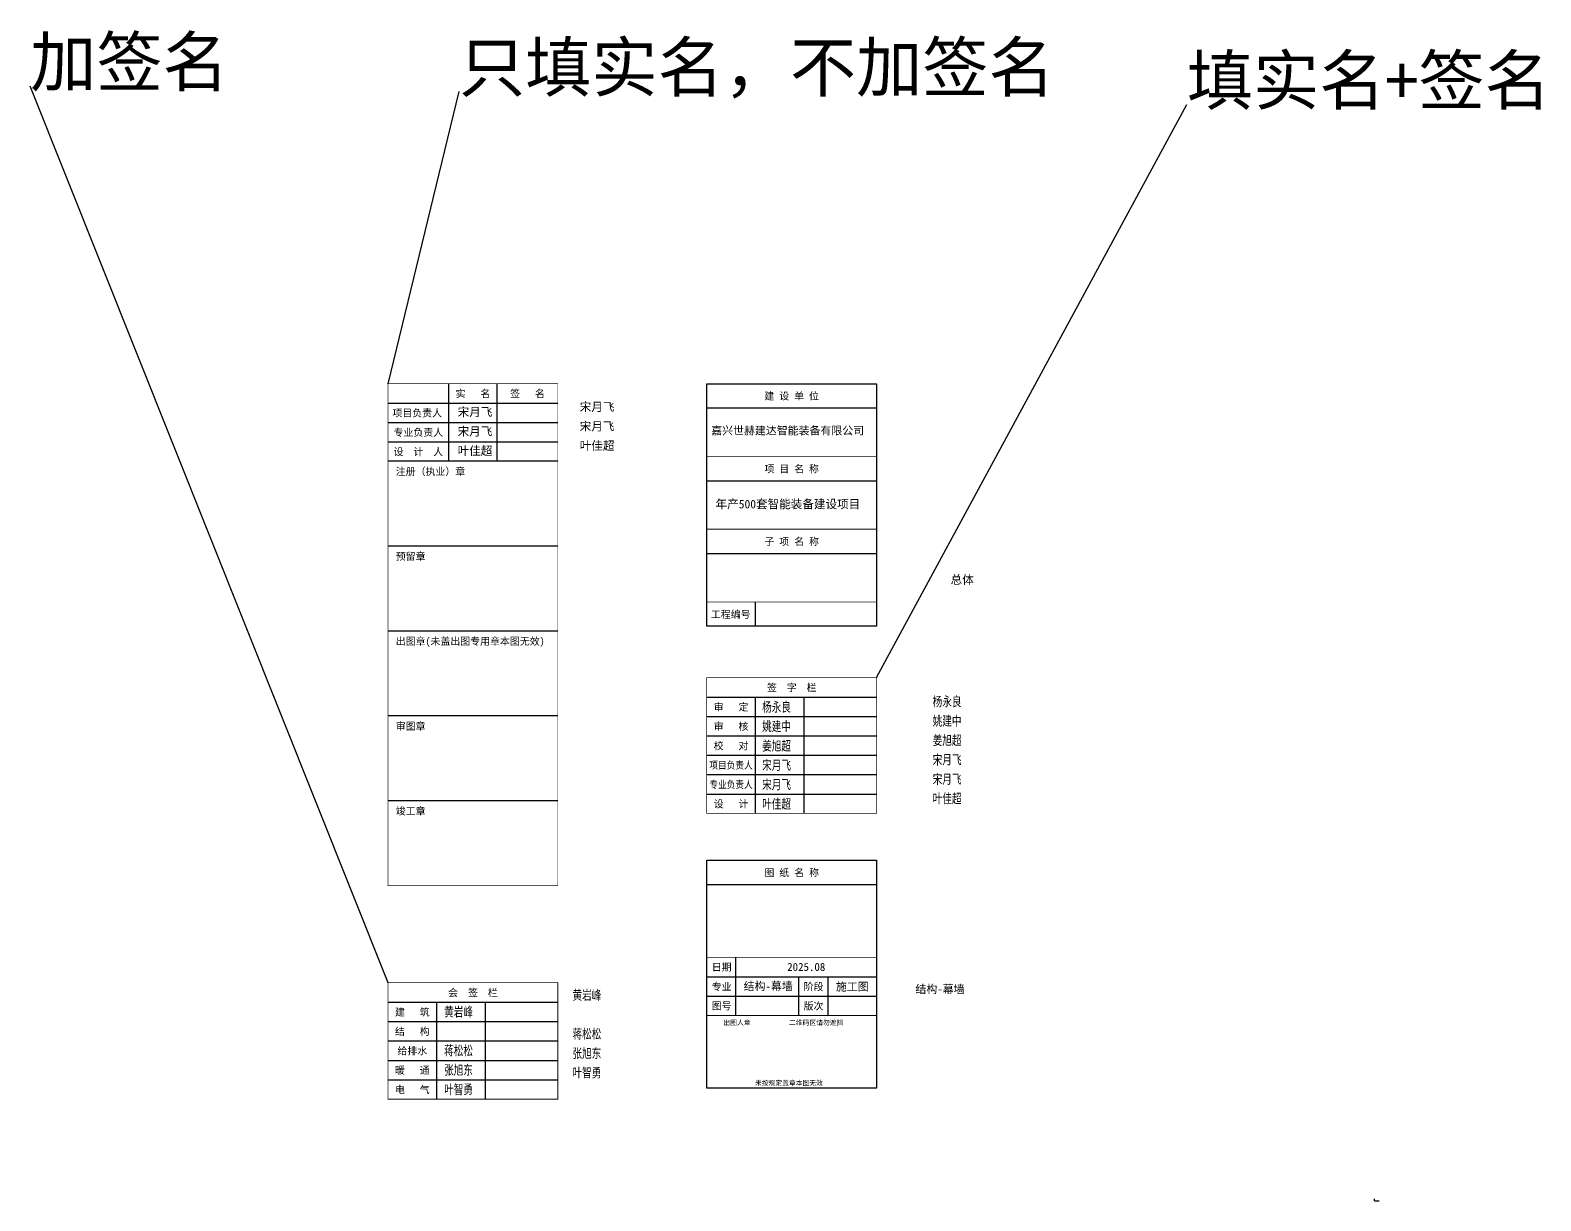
# Model space of a CAD drawing. Extents: x -160106 to 966792, y -663931 to 1550022.
# Drawn here: x -117685 to -55412, y -65274 to -17008 of the extents above; entities that cross this region are included whole.
import ezdxf
from ezdxf.enums import TextEntityAlignment as Align

# ---------------------------------------------------------------- set-up
doc = ezdxf.new("R2010")
doc.units = 0
for name, color, linetype in [('0-cxFrame', 155, 'Continuous'), ('20剖面图$0$PUB_HATCH', 8, 'Continuous'), ('IE-填充-JYZS', 7, 'Continuous'), ('qianming', 155, 'Continuous')]:
    doc.layers.add(name, color=color, linetype=linetype)
doc.styles.add('BZHZ', font='bzxw', dxfattribs={"width": 0.8, "bigfont": 'bzhz'})
doc.styles.add('cx_biaoti', font='')
doc.styles.add('cx_tuming', font='simhei.ttf')
doc.styles.add('图框宋体', font='', dxfattribs={"width": 0.75})
doc.styles.add('黑体', font='simhei.ttf', dxfattribs={"height": 12})
doc.styles.get('cx_biaoti').set_extended_font_data('SimSun')
doc.styles.get('图框宋体').set_extended_font_data('SimSun')
pattern_1 = [(0, (-62264.43, -65274.2), (0, 349.25), [254, -95.25]), (90, (-62264.43, -65274.2), (-349.25, 2e-14), [254, -95.25])]
pattern_2 = [(0, (-62272.43, -65274.2), (0, 349.25), [254, -95.25]), (90, (-62272.43, -65274.2), (-349.25, 2e-14), [254, -95.25])]

# ---------------------------------------------------------------- blocks, each defined once
blk = doc.blocks.new('zjcx_lan_xinxi(Dragon)')
for p, q in [((7000, -3200), (0, -3200)), ((7000, -6700), (0, -6700)), ((7000, -10200), (0, -10200)), ((7000, -13700), (0, -13700)), ((7000, -17200), (0, -17200))]:
    blk.add_line(p, q)
at = {"const_width": 25}
blk.add_lwpolyline([(0, -20700), (7000, -20700), (7000, 0), (0, 0)], close=True, dxfattribs=at)
for points in [[(2500, -3200), (2500, 0)], [(4500, -3200), (4500, 0)], [(0, -800), (7000, -800)], [(0, -1600), (7000, -1600)], [(0, -2400), (7000, -2400)]]:
    blk.add_lwpolyline(points)
for points in [[(7000, -3200), (7000, 0)], [(0, -3200), (7000, -3200)], [(0, -20700), (7000, -20700), (7000, -3200)], [(0, -20700), (7000, -20700)]]:
    blk.add_lwpolyline(points, dxfattribs=at)
at = {"style": '图框宋体'}
for s, p in [('实   名', (3500, -400)), ('签   名', (5750, -400)), ('项目负责人', (1204, -1200)), ('专业负责人', (1250, -2000)), ('设  计  人', (1250, -2800))]:
    blk.add_text(s, height=300, dxfattribs=at).set_placement(p, align=Align.MIDDLE)
for s, p in [('注册（执业）章', (318, -3771)), ('预留章', (318, -7271)), ('出图章(未盖出图专用章本图无效)', (318, -10771)), ('审图章', (318, -14271)), ('竣工章', (318, -17771))]:
    blk.add_text(s, height=300, dxfattribs=at).set_placement(p)
blk = doc.blocks.new('T-信息(Dragon)')
at = {"layer": '0-cxFrame'}
blk.add_blockref('zjcx_lan_xinxi(Dragon)', (0, 0), dxfattribs=at)
at = {"layer": 'qianming', "color": 3, "style": 'cx_biaoti'}
for s, p in [('宋月飞', (3585, -1168)), ('宋月飞', (3585, -1968)), ('叶佳超', (3585, -2768))]:
    blk.add_text(s, height=350, dxfattribs=at).set_placement(p, align=Align.MIDDLE_CENTER)
blk = doc.blocks.new('zjcx_lan_huiqian(Dragon)')
for p, q in [((-7000, -800), (0, -800)), ((-5000, -800), (-5000, -4800)), ((-3000, -800), (-3000, -4800)), ((-7000, -1600), (0, -1600)), ((-7000, -2400), (0, -2400)), ((-7000, -3200), (0, -3200)), ((-7000, -4000), (0, -4000))]:
    blk.add_line(p, q)
at = {"const_width": 30}
blk.add_lwpolyline([(-7000, 0), (0, 0)], dxfattribs=at)
blk.add_lwpolyline([(-7000, 0), (0, 0), (0, -4800), (-7000, -4800)], close=True, dxfattribs=at)
at = {"style": 'cx_biaoti'}
for s, p in [('会  签  栏', (-3500, -400)), ('建   筑', (-6000, -1200)), ('结   构', (-6000, -2000)), ('给排水', (-6000, -2800)), ('暖   通', (-6000, -3600)), ('电   气', (-6000, -4400))]:
    blk.add_text(s, height=300, dxfattribs=at).set_placement(p, align=Align.MIDDLE)
blk = doc.blocks.new('T-汇签(Dragon)')
at = {"layer": '0-cxFrame'}
blk.add_blockref('zjcx_lan_huiqian(Dragon)', (0, 0), dxfattribs=at)
at = {"layer": 'qianming', "style": 'BZHZ', "width": 0.8}
for s, p in [('黄岩峰', (-4094, -1189)), ('蒋松松', (-4094, -2789)), ('张旭东', (-4094, -3589)), ('叶智勇', (-4094, -4389))]:
    blk.add_text(s, height=450, dxfattribs=at).set_placement(p, align=Align.MIDDLE)
blk = doc.blocks.new('zjcx_lan_qianzi(Dragon)')
for p, q in [((-7000, 4800), (0, 4800)), ((-5000, 4800), (-5000, 0)), ((-3000, 4800), (-3000, 0)), ((-7000, 4000), (0, 4000)), ((-7000, 3200), (0, 3200)), ((-7000, 2400), (0, 2400)), ((-7000, 1600), (0, 1600)), ((-7000, 800), (0, 800))]:
    blk.add_line(p, q)
at = {"const_width": 30}
blk.add_lwpolyline([(-7000, 5600), (0, 5600)], dxfattribs=at)
blk.add_lwpolyline([(-7000, 5600), (0, 5600), (0, 0), (-7000, 0)], close=True, dxfattribs=at)
at = {"style": 'cx_biaoti'}
for s, p in [('签  字  栏', (-3500, 5200)), ('审   定', (-6000, 4400)), ('审   核', (-6000, 3600)), ('校   对', (-6000, 2800)), ('设   计', (-6000, 400))]:
    blk.add_text(s, height=300, dxfattribs=at).set_placement(p, align=Align.MIDDLE)
at = {"style": 'cx_biaoti', "width": 0.85}
for s, p in [('项目负责人', (-6000, 2000)), ('专业负责人', (-6000, 1200))]:
    blk.add_text(s, height=300, dxfattribs=at).set_placement(p, align=Align.MIDDLE)
blk = doc.blocks.new('T-签字(Dragon)')
at = {"layer": '0-cxFrame'}
blk.add_blockref('zjcx_lan_qianzi(Dragon)', (0, 0), dxfattribs=at)
at = {"layer": 'qianming', "style": 'BZHZ', "width": 0.8}
for s, p in [('杨永良', (-4124, 4400)), ('姚建中', (-4124, 3600)), ('姜旭超', (-4124, 2800)), ('宋月飞', (-4124, 2000)), ('宋月飞', (-4124, 1200)), ('叶佳超', (-4124, 400))]:
    blk.add_text(s, height=450, dxfattribs=at).set_placement(p, align=Align.MIDDLE)
blk = doc.blocks.new('zjcx_lan_tuming(Dragon)')
for p, q in [((-7000, 8400), (0, 8400)), ((-5800, 3000), (-5800, 5400)), ((-7000, 4600), (0, 4600)), ((-3200, 3000), (-3200, 4600)), ((-2000, 3000), (-2000, 4600)), ((-7000, 3800), (0, 3800))]:
    blk.add_line(p, q)
at = {"const_width": 30}
for points in [[(-7000, 9400), (0, 9400)], [(-7000, 5400), (0, 5400)], [(-7000, 3000), (0, 3000)], [(-7000, 0), (0, 0)]]:
    blk.add_lwpolyline(points, dxfattribs=at)
blk.add_lwpolyline([(-7000, 9400), (0, 9400), (0, 0), (-7000, 0)], close=True)
at = {"style": 'cx_biaoti'}
for s, p in [('图 纸 名 称', (-3500, 8900)), ('日期', (-6388, 5000)), ('专业', (-6388, 4200)), ('阶段', (-2600, 4200)), ('图号', (-6388, 3400)), ('版次', (-2600, 3400))]:
    blk.add_text(s, height=300, dxfattribs=at).set_placement(p, align=Align.MIDDLE)
for s, p in [('出图人章', (-6316, 2607)), ('二维码区请勿遮挡', (-3609, 2607)), ('未按规定盖章本图无效', (-5013, 120))]:
    blk.add_text(s, height=200, dxfattribs=at).set_placement(p)
blk = doc.blocks.new('T-图签(Dragon)')
blk.add_blockref('zjcx_lan_tuming(Dragon)', (0, 0))
at = {"color": 3, "style": 'cx_biaoti'}
for s, p in [('2025.08', (-2900, 5000)), ('结构-幕墙 ', (-4356, 4219)), ('施工图', (-1000, 4200))]:
    blk.add_text(s, height=330, dxfattribs=at).set_placement(p, align=Align.MIDDLE)
blk = doc.blocks.new('zjcx_lan_xiangmu(Dragon)')
for p, q in [((-7000, 9000), (0, 9000)), ((-7000, 6000), (0, 6000)), ((-7000, 3000), (0, 3000)), ((-5000, 1000), (-5000, 0))]:
    blk.add_line(p, q)
at = {"const_width": 30}
for points in [[(-7000, 10000), (0, 10000)], [(-7000, 7000), (0, 7000)], [(-7000, 7000), (0, 7000)], [(-7000, 4000), (0, 4000)], [(-7000, 4000), (0, 4000)], [(-7000, 1000), (0, 1000)], [(-7000, 0), (0, 0)]]:
    blk.add_lwpolyline(points, dxfattribs=at)
blk.add_lwpolyline([(-7000, 10000), (0, 10000), (0, 0), (-7000, 0)], close=True)
at = {"style": 'cx_biaoti'}
for s, p in [('建 设 单 位', (-3500, 9500)), ('项 目 名 称', (-3500, 6500)), ('子 项 名 称', (-3500, 3500)), ('工程编号', (-6013, 500))]:
    blk.add_text(s, height=300, dxfattribs=at).set_placement(p, align=Align.MIDDLE)
blk = doc.blocks.new('T-项目(Dragon)')
blk.add_blockref('zjcx_lan_xiangmu(Dragon)', (0, 0))
at = {"color": 3, "style": 'cx_tuming'}
for s, height, p in [('嘉兴世赫建达智能装备有限公司', 330, (-6816, 7901)), ('年产500套智能装备建设项目 ', 350, (-6638, 4859))]:
    blk.add_text(s, height=height, dxfattribs=at).set_placement(p)

msp = doc.modelspace()

# ---------------------------------------------------------------- hatches: boundary and pattern name
at = {"layer": '20剖面图$0$PUB_HATCH'}
h = msp.add_hatch(dxfattribs=at)
h.set_pattern_fill('钢筋混凝土', color=256, scale=30, style=0)
h.set_pattern_definition([(45, (1537413.53, -601244.964), (-53.0330086, 53.0330086), []), (50, (1537413.53, -601244.96), (215.178055, -18.82564), [22.5, -247.5]), (355, (1537413.53, -601244.96), (-41.6254, 225.65764), [18, -198]), (100.4514, (1537431.46, -601246.53), (173.552815, 206.831863), [19.122057, -210.342634]), (46.1842, (1537413.53, -601184.96), (320.172315, -49.655704), [33.75, -371.25]), (96.6356, (1537440.2, -601189.1), (280.39881, 292.23536), [28.683086, -315.5139]), (351.1842, (1537413.53, -601184.96), (280.398584, 292.23558), [27, -297]), (21, (1537443.53, -601199.96), (179.072116, -120.785667), [22.5, -247.5]), (326, (1537443.53, -601199.96), (72.9946, 217.545014), [18, -198]), (71.4514, (1537458.45, -601210.03), (252.066789, 96.75915), [19.122057, -210.342634]), (37.5, (1537413.53, -601244.964), (3.6479566, 99.868156), [0, -195.6, 0, -201, 0, -198.75]), (7.5, (1537413.53, -601244.96), (78.920861, 118.3235136), [0, -114.6, 0, -191.1, 0, -75.75]), (327.5, (1537346.63, -601244.96), (160.146731, -6.7664615), [0, -75, 0, -234, 0, -310.5]), (317.5, (1537316.63, -601244.96), (174.955851, 30.031495), [0, -97.5, 0, -155.4, 0, -220.5])])
h.paths.add_polyline_path([(-61517.96, -20577.5), (-61517.96, -20607.51), (-61511.73, -20607.51)])
h = msp.add_hatch(dxfattribs=at)
h.set_pattern_fill('钢筋混凝土', color=256, scale=30, style=0)
h.set_pattern_definition([(45, (1537413.53, -601244.964), (-53.0330086, 53.0330086), []), (50, (1537413.53, -601244.96), (215.178055, -18.82564), [22.5, -247.5]), (355, (1537413.53, -601244.96), (-41.6254, 225.65764), [18, -198]), (100.4514, (1537431.46, -601246.53), (173.552815, 206.831863), [19.122057, -210.342634]), (46.1842, (1537413.53, -601184.96), (320.172315, -49.655704), [33.75, -371.25]), (96.6356, (1537440.2, -601189.1), (280.39881, 292.23536), [28.683086, -315.5139]), (351.1842, (1537413.53, -601184.96), (280.398584, 292.23558), [27, -297]), (21, (1537443.53, -601199.96), (179.072116, -120.785667), [22.5, -247.5]), (326, (1537443.53, -601199.96), (72.9946, 217.545014), [18, -198]), (71.4514, (1537458.45, -601210.03), (252.066789, 96.75915), [19.122057, -210.342634]), (37.5, (1537413.53, -601244.964), (3.6479566, 99.868156), [0, -195.6, 0, -201, 0, -198.75]), (7.5, (1537413.53, -601244.96), (78.920861, 118.3235136), [0, -114.6, 0, -191.1, 0, -75.75]), (327.5, (1537346.63, -601244.96), (160.146731, -6.7664615), [0, -75, 0, -234, 0, -310.5]), (317.5, (1537316.63, -601244.96), (174.955851, 30.031495), [0, -97.5, 0, -155.4, 0, -220.5])])
h.paths.add_polyline_path([(-61517.96, -20577.5), (-61517.96, -20607.51), (-61511.73, -20607.51)])
at = {"layer": 'IE-填充-JYZS', "ltscale": 1000}
h = msp.add_hatch(dxfattribs=at)
h.set_pattern_fill('ANGLE', color=256, scale=100)
h.set_pattern_definition(pattern_2)
h.paths.add_polyline_path([(-62072.42, -65194.19), (-62272.43, -65194.19), (-62272.43, -65274.19), (-62072.42, -65274.19)])
h.paths.add_polyline_path([(-62268.43, -65270.19), (-62268.43, -65198.19), (-62076.42, -65198.19), (-62076.42, -65270.19)], flags=16)
h = msp.add_hatch(dxfattribs=at)
h.set_pattern_fill('ANGLE', color=256, scale=100)
h.set_pattern_definition(pattern_2)
h.paths.add_polyline_path([(-62268.43, -65198.19), (-62076.42, -65198.19), (-62076.42, -65270.19), (-62268.43, -65270.19)], flags=16)
h.paths.add_polyline_path([(-62272.43, -65194.19), (-62072.42, -65194.19), (-62072.42, -65274.19), (-62272.43, -65274.19)])
h = msp.add_hatch(dxfattribs=at)
h.set_pattern_fill('ANGLE', color=256, scale=100)
h.set_pattern_definition(pattern_2)
h.paths.add_polyline_path([(-62072.42, -65194.19), (-62272.43, -65194.19), (-62272.43, -65274.19), (-62072.42, -65274.19)])
h.paths.add_polyline_path([(-62268.43, -65270.19), (-62268.43, -65198.19), (-62076.42, -65198.19), (-62076.42, -65270.19)], flags=16)
h = msp.add_hatch(dxfattribs=at)
h.set_pattern_fill('ANGLE', color=256, scale=100)
h.set_pattern_definition(pattern_2)
h.paths.add_polyline_path([(-62268.43, -65198.19), (-62076.42, -65198.19), (-62076.42, -65270.19), (-62268.43, -65270.19)], flags=16)
h.paths.add_polyline_path([(-62272.43, -65194.19), (-62072.42, -65194.19), (-62072.42, -65274.19), (-62272.43, -65274.19)])
h = msp.add_hatch(dxfattribs=at)
h.set_pattern_fill('ANGLE', color=256, scale=100)
h.set_pattern_definition(pattern_2)
h.paths.add_polyline_path([(-62072.42, -65194.19), (-62272.43, -65194.19), (-62272.43, -65274.19), (-62072.42, -65274.19)])
h.paths.add_polyline_path([(-62268.43, -65270.19), (-62268.43, -65198.19), (-62076.42, -65198.19), (-62076.42, -65270.19)], flags=16)
h = msp.add_hatch(dxfattribs=at)
h.set_pattern_fill('ANGLE', color=256, scale=100)
h.set_pattern_definition(pattern_2)
h.paths.add_polyline_path([(-62072.42, -65194.19), (-62272.43, -65194.19), (-62272.43, -65274.19), (-62072.42, -65274.19)])
h.paths.add_polyline_path([(-62268.43, -65270.19), (-62268.43, -65198.19), (-62076.42, -65198.19), (-62076.42, -65270.19)], flags=16)
h = msp.add_hatch(dxfattribs=at)
h.set_pattern_fill('ANGLE', color=256, scale=100)
h.set_pattern_definition(pattern_1)
h.paths.add_polyline_path([(-62080.42, -65270.19), (-62264.43, -65270.19), (-62264.43, -65274.19), (-62080.42, -65274.19)])
h = msp.add_hatch(dxfattribs=at)
h.set_pattern_fill('ANGLE', color=256, scale=100)
h.set_pattern_definition(pattern_1)
h.paths.add_polyline_path([(-62080.42, -65270.19), (-62264.43, -65270.19), (-62264.43, -65274.19), (-62080.42, -65274.19)])

# ---------------------------------------------------------------- linework, layer by layer
for p, q in [((-102933.38, -56282.74), (-117684.73, -19313.32)), ((-102933.38, -31582.74), (-100004.84, -19532.34)), ((-82793.19, -43703.64), (-70000.54, -20074.01))]:
    msp.add_line(p, q)

# ---------------------------------------------------------------- block references
at = {"layer": '0-cxFrame'}
for name, p in [('T-信息(Dragon)', (-102933.38, -31582.74)), ('T-项目(Dragon)', (-82793.19, -41582.57)), ('T-签字(Dragon)', (-82793.19, -49303.64)), ('T-图签(Dragon)', (-82793.19, -60634.57)), ('T-汇签(Dragon)', (-95933.38, -56282.74))]:
    msp.add_blockref(name, p, dxfattribs=at)

# ---------------------------------------------------------------- texts
at = {"style": '黑体'}
for s, p in [('加签名', (-117684.73, -19313.32)), ('只填实名，不加签名', (-100004.84, -19532.34)), ('填实名+签名', (-70000.54, -20074.01))]:
    msp.add_text(s, height=2000, dxfattribs=at).set_placement(p)
at = {"color": 3, "style": 'cx_tuming'}
msp.add_text('总体', height=350, dxfattribs=at).set_placement((-79741.1, -39842.55))
at = {"color": 3, "style": 'cx_biaoti'}
msp.add_text('结构-幕墙 ', height=330, dxfattribs=at).set_placement((-80067.08, -56536.13), align=Align.MIDDLE)
at = {"layer": 'qianming', "color": 3, "style": 'cx_biaoti'}
for s, p in [('宋月飞', (-94314.59, -32540.13)), ('宋月飞', (-94314.59, -33340.13)), ('叶佳超', (-94314.59, -34140.13))]:
    msp.add_text(s, height=350, dxfattribs=at).set_placement(p, align=Align.MIDDLE_CENTER)
at = {"layer": 'qianming', "style": 'BZHZ', "width": 0.8}
for s, p in [('杨永良', (-79886.4, -44677.21)), ('姚建中', (-79886.4, -45477.21)), ('姜旭超', (-79886.4, -46277.21)), ('宋月飞', (-79886.4, -47077.21)), ('宋月飞', (-79886.4, -47877.21)), ('叶佳超', (-79886.4, -48677.21)), ('黄岩峰', (-94734.21, -56781.95)), ('蒋松松', (-94734.21, -58381.95)), ('张旭东', (-94734.21, -59181.95)), ('叶智勇', (-94734.21, -59981.95))]:
    msp.add_text(s, height=450, dxfattribs=at).set_placement(p, align=Align.MIDDLE)

doc.saveas('drawing.dxf')
